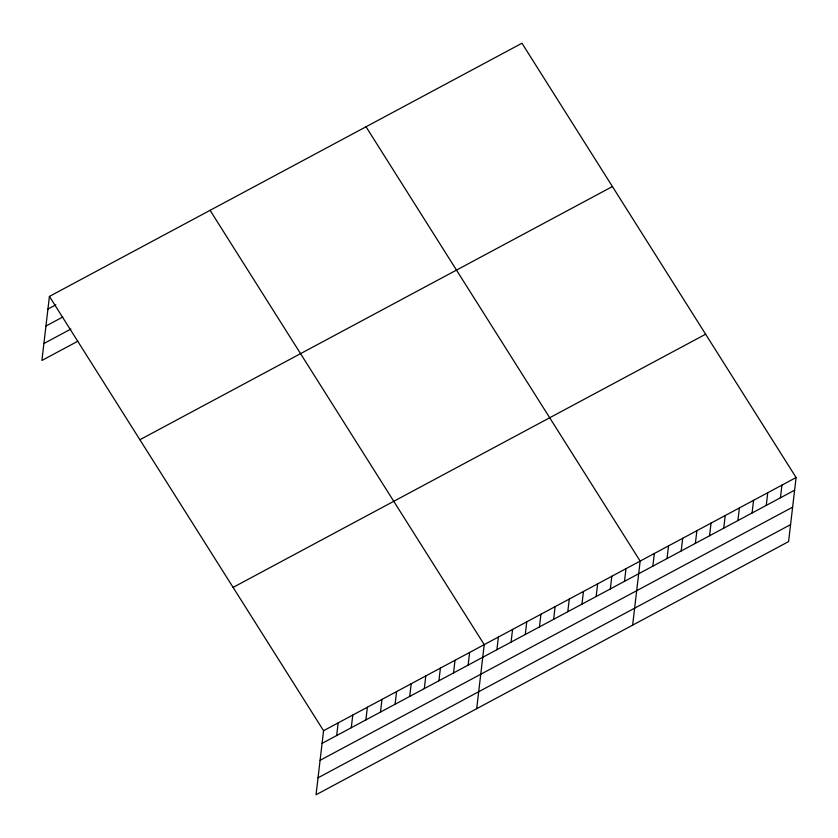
<?xml version="1.0" encoding="UTF-8"?>
<svg xmlns="http://www.w3.org/2000/svg" width="838" height="838" viewBox="0 0 838 838"><rect width="100%" height="100%" fill="white"/><g stroke="black" fill="none" stroke-linecap="round" stroke-linejoin="round"><path stroke-width="1.26" d="M49.421 296.411L323.562 730.705L316.041 794.77L788.579 541.589L796.1 477.534L521.959 43.23L49.421 296.411L41.9 360.466L77.85 341.202M336.677 735.544L338.164 722.88M351.29 727.719L352.777 715.055M365.892 719.894L367.379 707.23M380.494 712.07L381.981 699.405M395.107 704.245L396.594 691.58M409.709 696.42L411.196 683.756M424.311 688.595L425.798 675.931M438.923 680.77L440.411 668.106M453.526 672.945L455.013 660.281M468.128 665.121L469.615 652.456M476.696 708.686L484.228 644.632L210.087 210.328M496.913 649.701L498.401 637.037M511.086 642.097L512.573 629.432M525.269 634.502L526.756 621.838M539.442 626.908L540.929 614.244M553.614 619.313L555.102 606.649M567.797 611.719L569.285 599.055M581.97 604.125L583.458 591.46M596.143 596.53L597.63 583.866M610.326 588.936L611.813 576.272M624.499 581.342L625.986 568.677M632.638 625.138L640.159 561.083L366.028 126.779M652.854 566.153L654.342 553.489M667.027 558.558L668.515 545.894M681.2 550.954L682.687 538.289M695.383 543.359L696.87 530.695M709.556 535.765L711.043 523.101M723.728 528.17L725.216 515.506M737.911 520.576L739.399 507.912M752.084 512.982L753.572 500.317M766.257 505.387L767.744 492.723M780.44 497.793L781.927 485.129M47.934 309.075L55.8 304.864M45.943 326.034L62.798 317.005M43.89 343.507L70.853 329.062M139.894 439.73L612.431 186.549M233.1 587.386L705.638 334.215M323.562 730.705L796.1 477.534M322.075 743.369L794.613 490.199M320.085 760.328L792.622 507.158M318.031 777.811L790.569 524.63"/></g></svg>
